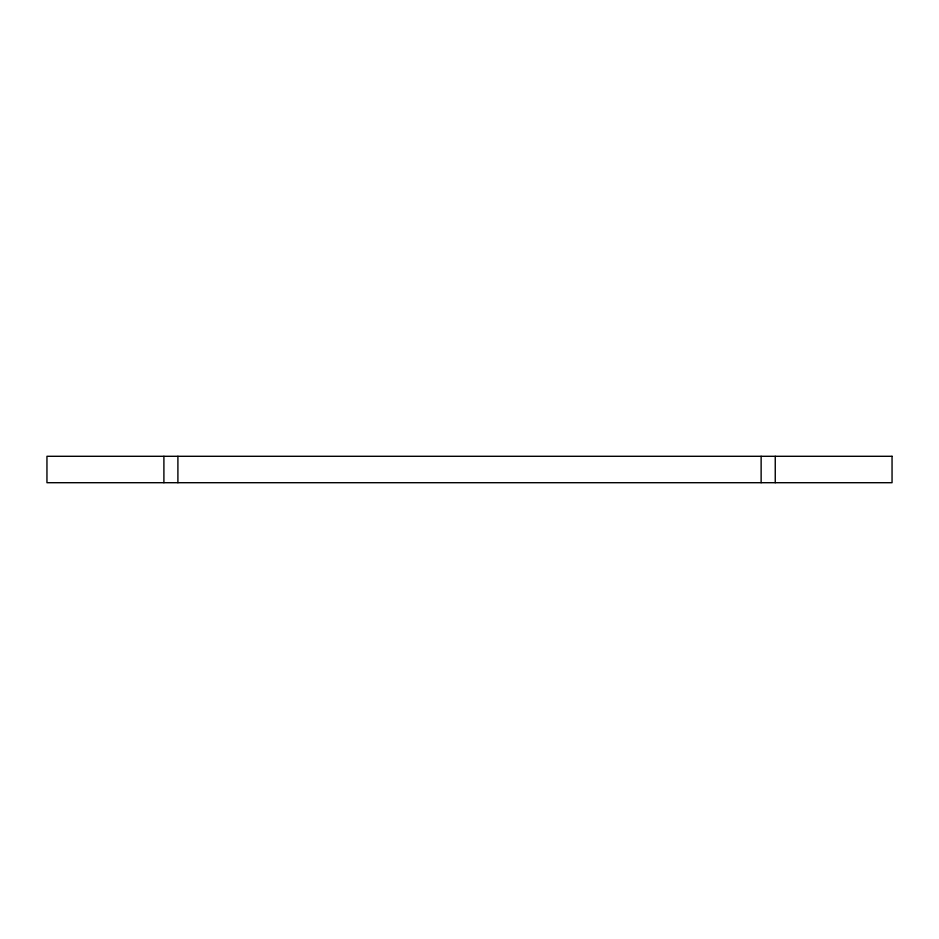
<?xml version="1.0" encoding="UTF-8"?>
<svg xmlns="http://www.w3.org/2000/svg" width="939" height="939" viewBox="0 0 939 939"><rect width="100%" height="100%" fill="white"/><g stroke="black" fill="none" stroke-linecap="round" stroke-linejoin="round"><path stroke-width="1.41" d="M775.25 456.295L775.25 482.705M761.13 456.295L761.13 482.705M177.905 456.295L177.905 482.705M163.902 456.295L163.902 482.705M892.05 456.295L46.95 456.295L46.95 482.705L892.05 482.705L892.05 456.295"/></g></svg>
